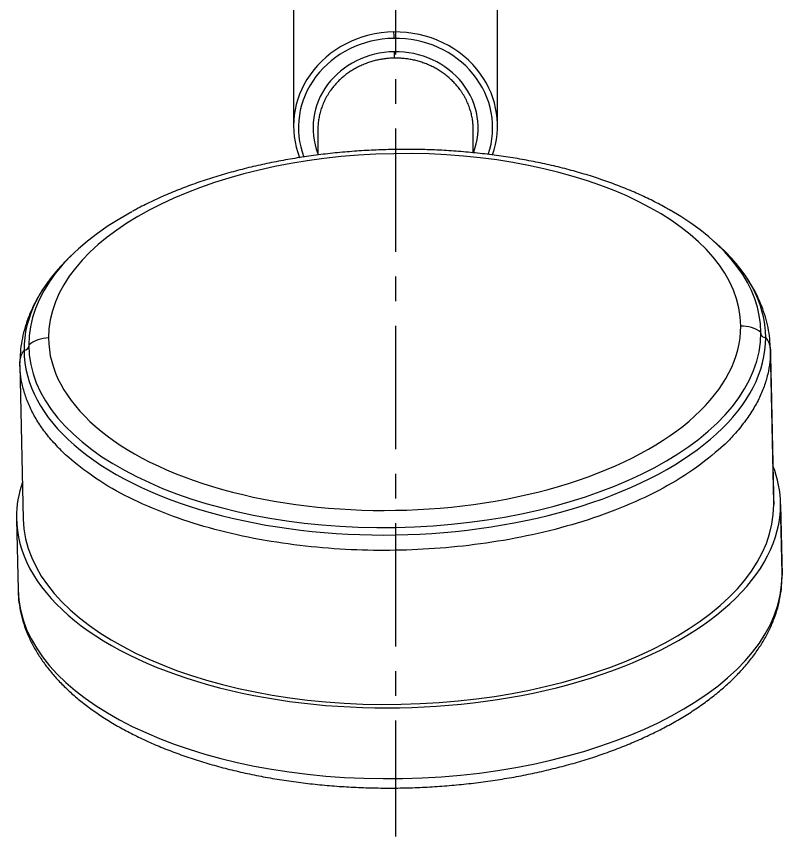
# Model space of a CAD drawing. Header units: millimetres. Extents: x 17655 to 18496, y 1152 to 1747.
# Drawn here: x 18065.1 to 18144, y 1344.3 to 1428.8 of the extents above; entities that cross this region are included whole.
import ezdxf

# ---------------------------------------------------------------- set-up
doc = ezdxf.new("R2010")
doc.units = ezdxf.units.MM
doc.linetypes.add('CENTERX2', pattern=[20.32, 12.7, -2.54, 2.54, -2.54])
doc.layers.add('CENTER', color=1, linetype='CENTERX2')

msp = doc.modelspace()

# ---------------------------------------------------------------- linework, layer by layer
for p, q in [((18093.67, 1456.852), (18093.67, 1417.504)), ((18114.67, 1417.504), (18114.67, 1456.852)), ((18096.17, 1417.114), (18096.17, 1414.497)), ((18112.17, 1414.732), (18112.17, 1417.114)), ((18143.113, 1378.688), (18142.771, 1394.543)), ((18065.489, 1392.871), (18065.832, 1377.017)), ((18143.971, 1371.419), (18143.813, 1378.703)), ((18143.816, 1378.531), (18143.973, 1371.246)), ((18065.132, 1377.002), (18065.289, 1369.717))]:
    msp.add_line(p, q)
for centre, major_axis, ratio, start_param, end_param in [((18104.17, 1417.504), (-10.5, 0), 0.920505, 4.731109, 5.706917), ((18104.17, 1417.504), (-10.5, 0), 0.920505, 3.726585, 4.731109), ((18103.983, 1426.708), (0.009, -0.5), 0.007314, 3.542955, 5.113752), ((18104.17, 1417.309), (-10, 0), 0.920505, 4.731109, 6.616948), ((18104.17, 1417.309), (-10, 0), 0.920505, 2.838005, 4.731109), ((18104.17, 1417.309), (-8.5, 0), 0.920505, 4.731109, 6.627846), ((18104.17, 1417.309), (8.5, 0), 0.920505, 5.946464, 7.872702), ((18104.17, 1417.504), (-10.5, 0), 0.920505, 5.706917, 6.629122), ((18104.17, 1417.504), (-10.5, 0), 0.920505, 2.825979, 3.726585), ((18104.074, 1396.278), (35.642, 0.771), 0.51497, 6.274653, 9.416245), ((18104.089, 1395.579), (-37.697, -0.815), 0.51497, 5.502704, 6.274653), ((18104.089, 1395.579), (-37.697, -0.815), 0.51497, 3.13306, 3.84949), ((18104.1, 1395.061), (38.191, 0.826), 0.51497, 6.274653, 6.807938), ((18104.1, 1395.061), (38.191, 0.826), 0.51497, 2.616808, 3.13306), ((18104.074, 1396.278), (35.642, 0.771), 0.51497, 3.13306, 6.274653), ((18139.773, 1394.321), (-3, -0.015), 0.857177, 3.971498, 4.726591), ((18104.089, 1395.579), (-37.697, -0.815), 0.51497, 6.274653, 9.416245), ((18142.279, 1396.148), (-0.5, -0.003), 0.857177, 0.001328, 1.595396), ((18104.1, 1395.061), (38.191, 0.826), 0.51497, 3.13306, 6.274653), ((18068.486, 1393.093), (-3, -0.015), 0.857177, 4.726591, 5.481684), ((18065.903, 1394.832), (0.5, 0.003), 0.857177, 4.716193, 6.282204), ((18104.13, 1393.707), (38.641, 0.836), 0.51497, 6.274653, 6.283164), ((18104.473, 1377.852), (39.341, 0.851), 0.51497, 6.274653, 6.472131), ((18104.473, 1377.852), (39.341, 0.851), 0.51497, 2.952664, 3.13306), ((18104.473, 1377.852), (39.341, 0.851), 0.51497, 3.13306, 6.274653), ((18104.473, 1377.852), (38.641, 0.836), 0.51497, 3.141601, 6.274653), ((18104.473, 1377.852), (38.641, 0.836), 0.51497, 6.274653, 6.283194), ((18104.63, 1370.568), (-39.341, -0.851), 0.51497, 0.000009, 3.13306), ((18104.63, 1370.568), (-39.341, -0.851), 0.51497, 3.13306, 3.141601)]:
    msp.add_ellipse(centre, major_axis=major_axis, ratio=ratio, start_param=start_param, end_param=end_param)
for points, weights in [([(18104.011, 1425.132), (18104.02, 1424.672), (18104.02, 1424.476)], [1, 0.707106781185, 1]), ([(18104.02, 1424.476), (18099.831, 1424.404), (18097.509, 1421.193)], [1, 0.821719566585, 0.860473266411]), ([(18110.783, 1421.258), (18108.347, 1424.551), (18104.02, 1424.476)], [0.862710879117, 0.816932588514, 1]), ([(18097.509, 1421.193), (18096.17, 1419.339), (18096.17, 1417.113)], [0.860473270166, 0.88455357294, 0.992430273557]), ([(18142.294, 1395.719), (18142.757, 1395.105), (18142.773, 1394.373)], [1, 0.961786439445, 1]), ([(18065.486, 1393.041), (18065.471, 1393.773), (18065.907, 1394.403)], [1, 0.961786439445, 1]), ([(18065.489, 1392.876), (18065.487, 1392.959), (18065.486, 1393.041)], [0.996596821568, 0.998288408692, 1])]:
    msp.add_rational_spline(points, weights, degree=2)
for points, weights, knots in [([(18112.17, 1417.115), (18112.17, 1417.183), (18112.168, 1417.252), (18112.124, 1419.445), (18110.783, 1421.258)], [0.992430273557, 0.996164921105, 1, 0.890174192673, 0.862710879117], [0, 0, 0, 0.033741, 0.033741, 1, 1, 1]), ([(18142.773, 1394.373), (18142.874, 1374.468), (18104.23, 1373.802), (18065.906, 1373.141), (18065.489, 1392.876)], [1, 0.707106781187, 1, 0.708818378235, 0.99659681022], [0, 0, 0, 0.501465, 0.501465, 1, 1, 1])]:
    msp.add_rational_spline(points, weights, degree=2, knots=knots)
for points, knots in [([(18132.432, 1408.826), (18132.269, 1408.923), (18131.645, 1409.287), (18130.492, 1409.877), (18128.97, 1410.588), (18127.38, 1411.248), (18125.73, 1411.859), (18124.024, 1412.42), (18122.266, 1412.928), (18120.462, 1413.385), (18118.616, 1413.788), (18116.733, 1414.138), (18114.818, 1414.434), (18112.875, 1414.675), (18110.91, 1414.861), (18108.927, 1414.992), (18106.933, 1415.067), (18104.931, 1415.086), (18102.928, 1415.05), (18100.927, 1414.959), (18098.935, 1414.812), (18096.957, 1414.61), (18094.997, 1414.354), (18093.06, 1414.043), (18091.153, 1413.679), (18089.278, 1413.262), (18087.442, 1412.794), (18085.649, 1412.273), (18083.903, 1411.703), (18082.21, 1411.083), (18080.572, 1410.415), (18078.999, 1409.697), (18077.839, 1409.123), (18077.225, 1408.778), (18077.091, 1408.701)], [0, 0, 0, 0, 0.011823, 0.044755, 0.077664, 0.110534, 0.143358, 0.176131, 0.208853, 0.241527, 0.274155, 0.306743, 0.339294, 0.371816, 0.404311, 0.436787, 0.469247, 0.501698, 0.534145, 0.566592, 0.599043, 0.631503, 0.663978, 0.696473, 0.728993, 0.761544, 0.794132, 0.826761, 0.859438, 0.892168, 0.924955, 0.957802, 0.990711, 1, 1, 1, 1]), ([(18142.767, 1394.542), (18142.765, 1394.703), (18142.747, 1395.244), (18142.646, 1396.163), (18142.423, 1397.29), (18142.095, 1398.404), (18141.666, 1399.503), (18141.136, 1400.586), (18140.501, 1401.648), (18139.906, 1402.509), (18139.499, 1403.004), (18139.363, 1403.162)], [0, 0, 0, 0, 0.052623, 0.17679, 0.301039, 0.42582, 0.551578, 0.678672, 0.80735, 0.937729, 1, 1, 1, 1]), ([(18068.626, 1401.769), (18068.505, 1401.619), (18068.29, 1401.341), (18068.091, 1401.057), (18068.003, 1400.926)], [0, 0, 0, 0, 0.54276, 1, 1, 1, 1]), ([(18067.876, 1400.734), (18067.764, 1400.562), (18067.428, 1400.02), (18066.918, 1399.099), (18066.41, 1397.961), (18066.012, 1396.813), (18065.723, 1395.66), (18065.546, 1394.529), (18065.489, 1393.667), (18065.485, 1393.192), (18065.486, 1393.078)], [0, 0, 0, 0, 0.072843, 0.226507, 0.378142, 0.527666, 0.675175, 0.82094, 0.956911, 1, 1, 1, 1]), ([(18065.292, 1369.752), (18065.293, 1369.591), (18065.31, 1369.06), (18065.409, 1368.158), (18065.63, 1367.055), (18065.955, 1365.963), (18066.382, 1364.884), (18066.912, 1363.821), (18067.543, 1362.776), (18068.276, 1361.751), (18069.109, 1360.749), (18070.04, 1359.774), (18071.066, 1358.83), (18072.185, 1357.918), (18073.392, 1357.043), (18074.683, 1356.206), (18076.054, 1355.411), (18077.501, 1354.658), (18079.018, 1353.951), (18080.603, 1353.289), (18082.25, 1352.675), (18083.954, 1352.109), (18085.712, 1351.593), (18087.519, 1351.127), (18089.37, 1350.713), (18091.259, 1350.352), (18093.183, 1350.043), (18095.137, 1349.788), (18097.115, 1349.587), (18099.112, 1349.441), (18101.123, 1349.35), (18103.144, 1349.313), (18105.168, 1349.331), (18107.19, 1349.405), (18109.206, 1349.533), (18111.21, 1349.715), (18113.197, 1349.952), (18115.162, 1350.242), (18117.099, 1350.585), (18119.005, 1350.98), (18120.873, 1351.427), (18122.7, 1351.924), (18124.48, 1352.47), (18126.209, 1353.065), (18127.882, 1353.707), (18129.496, 1354.395), (18131.045, 1355.127), (18132.526, 1355.903), (18133.935, 1356.721), (18135.267, 1357.58), (18136.519, 1358.478), (18137.686, 1359.412), (18138.765, 1360.382), (18139.752, 1361.384), (18140.641, 1362.415), (18141.431, 1363.473), (18142.118, 1364.553), (18142.699, 1365.651), (18143.173, 1366.762), (18143.539, 1367.882), (18143.796, 1369.006), (18143.945, 1370.121), (18143.975, 1370.859), (18143.974, 1371.222)], [0, 0, 0, 0, 0.006762, 0.022441, 0.038128, 0.053871, 0.069712, 0.085684, 0.101805, 0.118079, 0.134499, 0.151046, 0.167694, 0.184418, 0.201192, 0.217996, 0.234813, 0.251629, 0.268435, 0.285227, 0.302004, 0.318763, 0.335505, 0.352231, 0.368941, 0.385638, 0.402323, 0.418998, 0.435664, 0.452322, 0.468976, 0.485626, 0.502274, 0.518921, 0.53557, 0.55222, 0.568875, 0.585536, 0.602204, 0.618881, 0.63557, 0.652271, 0.668986, 0.685718, 0.702468, 0.719237, 0.736027, 0.752837, 0.769666, 0.786513, 0.803373, 0.820236, 0.83709, 0.853915, 0.870691, 0.887389, 0.903981, 0.92044, 0.936745, 0.952887, 0.968872, 0.98472, 1, 1, 1, 1])]:
    msp.add_open_spline(points, degree=3, knots=knots)
msp.add_open_spline([(18142.773, 1394.373), (18143.116, 1378.518)], degree=1)
at = {"layer": 'CENTER'}
msp.add_line((18104.17, 1498.525), (18104.17, 1344.325), dxfattribs=at)

doc.saveas('drawing.dxf')
